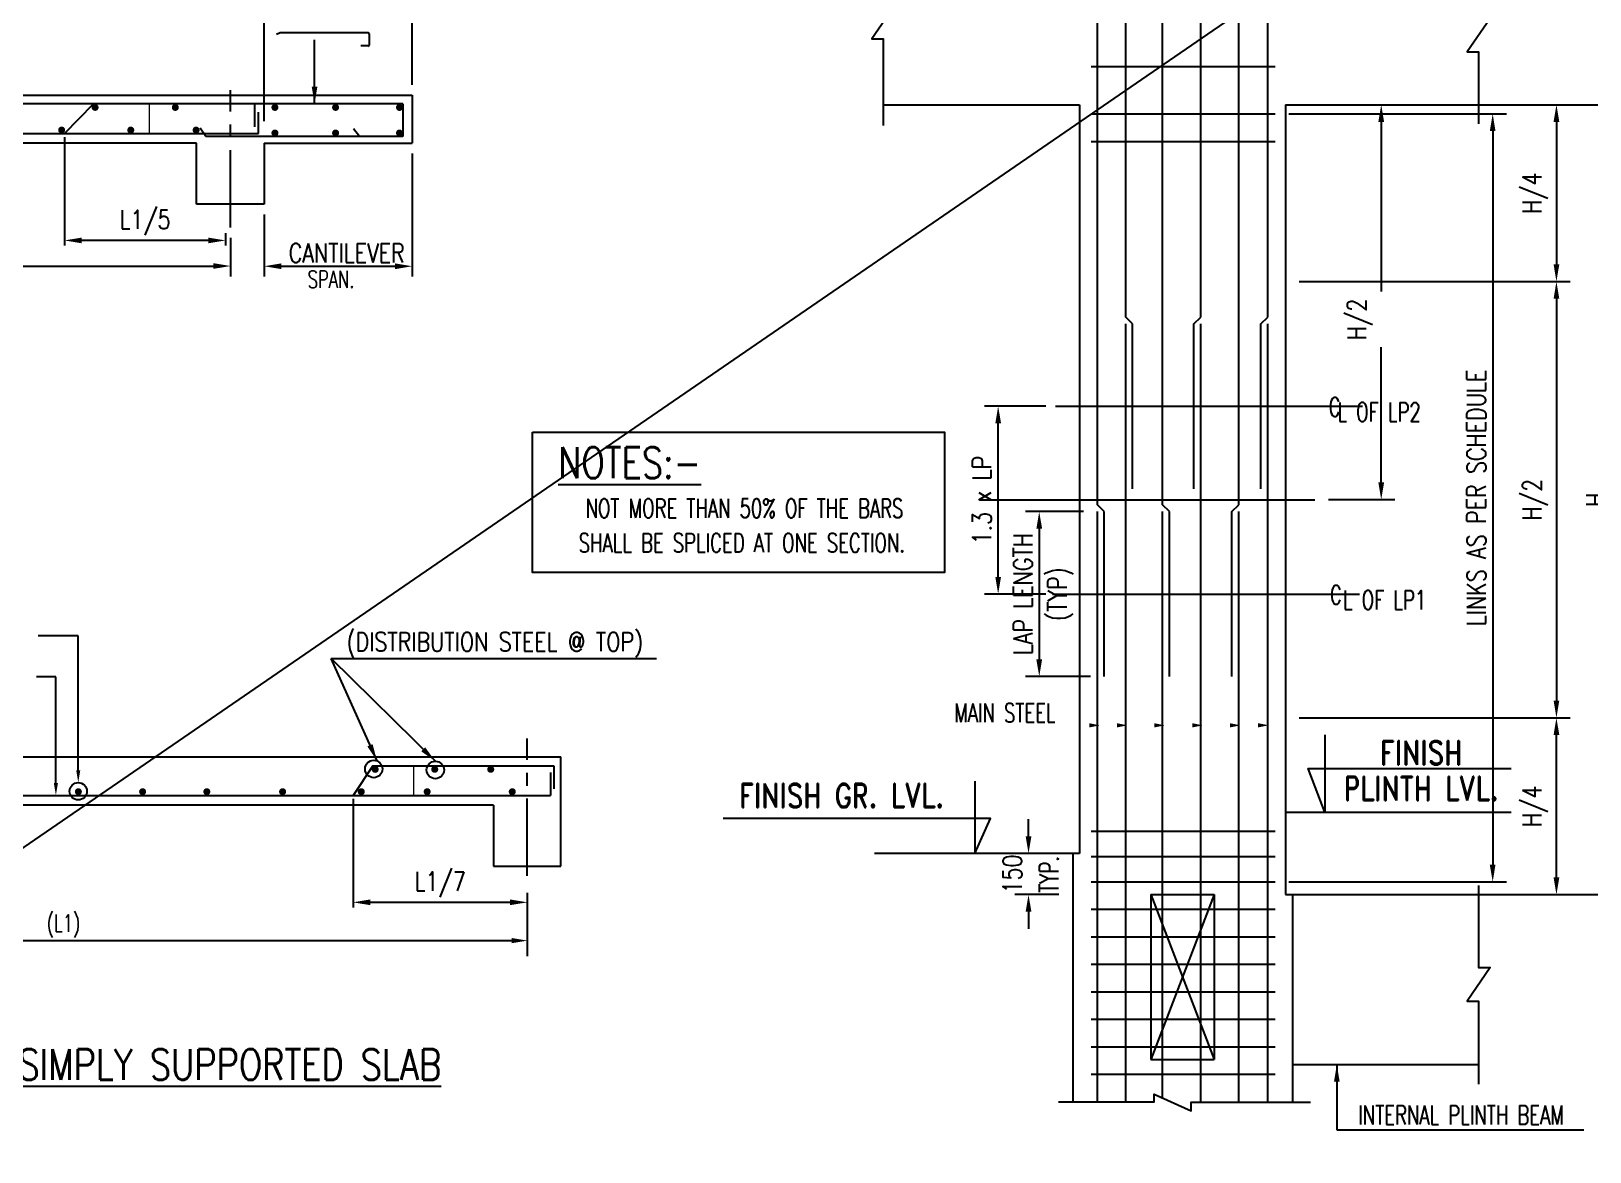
# Model space of a CAD drawing. Extents: x 455722 to 1142355, y -625363 to -272741.
# Drawn here: x 585669 to 608365, y -506141 to -489827 of the extents above; entities that cross this region are included whole.
import ezdxf
from ezdxf.enums import TextEntityAlignment as Align
from ezdxf.lldxf.tags import DXFTag

# ---------------------------------------------------------------- set-up
doc = ezdxf.new("R2010")
doc.units = 0
doc.header["$LTSCALE"] = 500
doc.header["$MEASUREMENT"] = 0
doc.linetypes.add('CENTER2', pattern=[1.125, 0.75, -0.125, 0.125, -0.125])
doc.layers.get('DEFPOINTS').update_dxf_attribs({"color": 4})
for name, color, linetype in [('CEN', 8, 'CENTER'), ('CENTERLINE', 8, 'CENTER2'), ('DIM', 5, 'Continuous'), ('DIM1', 5, 'Continuous'), ('dimention', 7, 'Continuous'), ('FOOT', 4, 'Continuous'), ('hat', 8, 'Continuous'), ('LINK', 2, 'Continuous'), ('S-CONCRET LINE', 4, 'Continuous'), ('S-R.C.C. PILE CAP', 40, 'Continuous'), ('S-REINFORCEMENT', 6, 'Continuous'), ('S-SCHEDULE', 2, 'Continuous'), ('S-TEXT-1', 4, 'Continuous'), ('S-TITLE', 6, 'Continuous'), ('ST', 6, 'Continuous'), ('TXT1', 2, 'Continuous')]:
    doc.layers.add(name, color=color, linetype=linetype)
doc.layers.add('LINE', color=253, linetype='Continuous', lineweight=18)
doc.styles.add('ROMAND', font='romand')
doc.styles.add('ROMANS', font='r.shx', dxfattribs={"width": 0.8, "height": 275, "bigfont": 'bigfont.shx'})
doc.styles.add('ROMENT', font='r.shx', dxfattribs={"bigfont": 'bigfont.shx'})
tags = doc.linetypes.add('CENTER', pattern=[2, 1.25, -0.25, 0.25, -0.25]).pattern_tags.tags
tags[10:11] = [DXFTag(74, 4), DXFTag(75, 0), DXFTag(340, '0'), DXFTag(46, 1.0), DXFTag(50, 0.0), DXFTag(44, 0.0), DXFTag(45, 0.0)]
tags[8:9] = [DXFTag(74, 4), DXFTag(75, 0), DXFTag(340, '0'), DXFTag(46, 1.0), DXFTag(50, 0.0), DXFTag(44, 0.0), DXFTag(45, 0.0)]
tags[6:7] = [DXFTag(74, 4), DXFTag(75, 0), DXFTag(340, '0'), DXFTag(46, 1.0), DXFTag(50, 0.0), DXFTag(44, 0.0), DXFTag(45, 0.0)]
tags[4:5] = [DXFTag(74, 4), DXFTag(75, 0), DXFTag(340, '0'), DXFTag(46, 1.0), DXFTag(50, 0.0), DXFTag(44, 0.0), DXFTag(45, 0.0)]
doc.dimstyles.new('5', dxfattribs={"dimtxt": 250, "dimasz": 250, "dimexe": 60, "dimexo": 60, "dimgap": 150, "dimtad": 1, "dimdec": 0, "dimlfac": 0.2, "dimzin": 0, "dimdsep": 46, "dimtxsty": 'ROMANS', "dimcen": -250, "dimclrd": 5, "dimclre": 5, "dimclrt": 4, "dimadec": 0, "dimazin": 0, "dimtfac": 1, "dimtdec": 0, "dimtix": 1, "dimtofl": 0, "dimtmove": 2, "dimatfit": 3, "dimfxl": 0, "dimtolj": 1, "dimtzin": 0, "dimarcsym": 0})
doc.dimstyles.new('Copy(2) of Standard', dxfattribs={"dimtxt": 300, "dimasz": 250, "dimexe": 75, "dimexo": 50, "dimgap": 50, "dimtad": 1, "dimdec": 0, "dimrnd": 5, "dimzin": 0, "dimdsep": 46, "dimtxsty": 'ROMANS', "dimcen": 0, "dimclrd": 5, "dimclre": 5, "dimclrt": 4, "dimadec": 0, "dimazin": 0, "dimtfac": 1, "dimtdec": 0, "dimtofl": 0, "dimtmove": 0, "dimatfit": 3, "dimfxl": 0, "dimtolj": 1, "dimtzin": 0, "dimarcsym": 0})
doc.dimstyles.new('dim25', dxfattribs={"dimtxt": 250, "dimasz": 250, "dimexe": 200, "dimexo": 200, "dimgap": 100, "dimtad": 1, "dimdec": 0, "dimlfac": 0.25, "dimzin": 0, "dimdsep": 46, "dimtxsty": 'ROMANS', "dimcen": 0, "dimclrd": 5, "dimclre": 5, "dimclrt": 4, "dimadec": 0, "dimazin": 0, "dimtfac": 1, "dimtdec": 0, "dimtix": 1, "dimtofl": 0, "dimtmove": 2, "dimatfit": 3, "dimfxl": 0, "dimtolj": 1, "dimtzin": 0, "dimlwd": -1, "dimlwe": -1, "dimarcsym": 0})
doc.dimstyles.new('INT1', dxfattribs={"dimtxt": 250, "dimasz": 250, "dimexe": 150, "dimexo": 60, "dimgap": 75, "dimtad": 1, "dimdec": 0, "dimzin": 0, "dimdsep": 46, "dimtxsty": 'ROMANS', "dimcen": -250, "dimclrd": 5, "dimclre": 5, "dimclrt": 4, "dimadec": 0, "dimazin": 0, "dimtfac": 1, "dimtdec": 0, "dimtix": 1, "dimtofl": 0, "dimtmove": 2, "dimatfit": 3, "dimfxl": 0, "dimtolj": 1, "dimtzin": 0, "dimarcsym": 0})

# ---------------------------------------------------------------- blocks, each defined once
blk = doc.blocks.new('*D462')
at = {"layer": 'DEFPOINTS', "color": 0}
for p in [(588572, -492684), (578862, -493276), (588572, -493246)]:
    blk.add_point(p, dxfattribs=at)
at = {"layer": 'DIM', "color": 5, "lineweight": -2}
for p, q in [((588572, -492834), (588572, -493396)), ((578862, -493126), (578862, -493096)), ((579112, -493246), (588322, -493246))]:
    blk.add_line(p, q, dxfattribs=at)
at = {"layer": 'DIM', "color": 5}
for points in [[(579112, -493204), (579112, -493287), (578862, -493246)], [(588322, -493287), (588322, -493204), (588572, -493246)]]:
    blk.add_solid(points, dxfattribs=at)
blk = doc.blocks.new('*D468')
at = {"layer": 'DEFPOINTS', "color": 0}
for p in [(591219, -491459), (589061, -492347), (591219, -493249)]:
    blk.add_point(p, dxfattribs=at)
at = {"layer": 'DIM', "color": 5, "lineweight": -2}
for p, q in [((591219, -491609), (591219, -493399)), ((589061, -492497), (589061, -493399)), ((589311, -493249), (590969, -493249))]:
    blk.add_line(p, q, dxfattribs=at)
at = {"layer": 'DIM', "color": 5}
for points in [[(589311, -493208), (589311, -493291), (589061, -493249)], [(590969, -493291), (590969, -493208), (591219, -493249)]]:
    blk.add_solid(points, dxfattribs=at)
at = {"layer": 'DIM', "color": 4, "insert": (590140, -493037), "char_height": 275, "attachment_point": 5, "style": 'ROMANS'}
blk.add_mtext('\\A1;   ', dxfattribs=at)
blk = doc.blocks.new('*D469')
at = {"layer": 'DEFPOINTS', "color": 0}
for p in [(585474, -488651), (585474, -490886), (589061, -491189)]:
    blk.add_point(p, dxfattribs=at)
at = {"layer": 'DIM', "color": 5, "lineweight": -2}
for p, q in [((585474, -490836), (585474, -488576)), ((589061, -491139), (589061, -488576)), ((588811, -488651), (585724, -488651))]:
    blk.add_line(p, q, dxfattribs=at)
at = {"layer": 'DIM', "color": 5}
for points in [[(585724, -488609), (585724, -488692), (585474, -488651)], [(588811, -488692), (588811, -488609), (589061, -488651)]]:
    blk.add_solid(points, dxfattribs=at)
at = {"layer": 'DIM', "color": 4, "insert": (587267, -488463), "char_height": 275, "attachment_point": 5, "style": 'ROMANS'}
blk.add_mtext('\\A1;1.5 x L', dxfattribs=at)
blk = doc.blocks.new('*D470')
at = {"layer": 'DEFPOINTS', "color": 0}
for p in [(589061, -488651), (591219, -488651), (591219, -490758)]:
    blk.add_point(p, dxfattribs=at)
at = {"layer": 'DIM', "color": 5, "lineweight": -2}
for p, q in [((589061, -488501), (589061, -488501)), ((591219, -490608), (591219, -488501)), ((589311, -488651), (590969, -488651))]:
    blk.add_line(p, q, dxfattribs=at)
at = {"layer": 'DIM', "color": 5}
for points in [[(589311, -488609), (589311, -488692), (589061, -488651)], [(590969, -488692), (590969, -488609), (591219, -488651)]]:
    blk.add_solid(points, dxfattribs=at)
at = {"layer": 'DIM', "color": 4, "insert": (590140, -488438), "char_height": 275, "attachment_point": 5, "style": 'ROMANS'}
blk.add_mtext('\\A1;L', dxfattribs=at)
blk = doc.blocks.new('*D476')
at = {"layer": 'DEFPOINTS', "color": 0}
for p in [(590356, -500953), (592893, -502353), (590356, -502509)]:
    blk.add_point(p, dxfattribs=at)
at = {"layer": 'DIM', "color": 5, "lineweight": -2}
for p, q in [((590356, -501003), (590356, -502584)), ((592893, -502403), (592893, -502584)), ((592643, -502509), (590606, -502509))]:
    blk.add_line(p, q, dxfattribs=at)
at = {"layer": 'DIM', "color": 5}
for points in [[(590606, -502467), (590606, -502550), (590356, -502509)], [(592643, -502550), (592643, -502467), (592893, -502509)]]:
    blk.add_solid(points, dxfattribs=at)
at = {"layer": 'DIM', "color": 4, "insert": (591624, -502249), "char_height": 275, "attachment_point": 5, "style": 'ROMANS'}
blk.add_mtext('\\A1;L1/7', dxfattribs=at)
blk = doc.blocks.new('*D499')
at = {"layer": 'DEFPOINTS', "color": 0}
for p in [(600192, -501797), (600775, -501797), (600835, -502397)]:
    blk.add_point(p, dxfattribs=at)
at = {"layer": 'DIM', "color": 5}
for p, q in [((600192, -501547), (600192, -501297)), ((600575, -501797), (599992, -501797)), ((600635, -502397), (599992, -502397)), ((600192, -502647), (600192, -502897))]:
    blk.add_line(p, q, dxfattribs=at)
for points in [[(600150, -501547), (600234, -501547), (600192, -501797)], [(600234, -502647), (600150, -502647), (600192, -502397)]]:
    blk.add_solid(points, dxfattribs=at)
at = {"layer": 'DIM', "color": 4, "insert": (599955, -502097), "char_height": 275, "attachment_point": 5, "rotation": 90, "style": 'ROMANS'}
blk.add_mtext('\\A1;150', dxfattribs=at)
blk = doc.blocks.new('*D508')
at = {"layer": 'DEFPOINTS', "color": 0}
for p in [(599750, -495286), (600643, -495286), (600643, -498021)]:
    blk.add_point(p, dxfattribs=at)
at = {"layer": 'DIM', "color": 5}
for p, q in [((600443, -495286), (599550, -495286)), ((599750, -497771), (599750, -495536)), ((600443, -498021), (599550, -498021))]:
    blk.add_line(p, q, dxfattribs=at)
for points in [[(599792, -495536), (599709, -495536), (599750, -495286)], [(599709, -497771), (599792, -497771), (599750, -498021)]]:
    blk.add_solid(points, dxfattribs=at)
at = {"layer": 'DIM', "color": 4, "insert": (599513, -496653), "char_height": 275, "attachment_point": 5, "rotation": 90, "style": 'ROMANS'}
blk.add_mtext('\\A1;1.3 x LP', dxfattribs=at)
blk = doc.blocks.new('*D510')
at = {"layer": 'DEFPOINTS', "color": 0}
for p in [(604360, -490897), (605328, -490897), (604360, -496647)]:
    blk.add_point(p, dxfattribs=at)
at = {"layer": 'DIM', "color": 5}
for p, q in [((604560, -490897), (605528, -490897)), ((605328, -491147), (605328, -493619)), ((605328, -496397), (605328, -494427)), ((604560, -496647), (605528, -496647))]:
    blk.add_line(p, q, dxfattribs=at)
for points in [[(605370, -491147), (605286, -491147), (605328, -490897)], [(605286, -496397), (605370, -496397), (605328, -496647)]]:
    blk.add_solid(points, dxfattribs=at)
at = {"layer": 'DIM', "color": 4, "insert": (605018, -494023), "char_height": 275, "attachment_point": 5, "rotation": 90, "style": 'ROMANS'}
blk.add_mtext('\\A1;H/2', dxfattribs=at)
blk = doc.blocks.new('*D511')
at = {"layer": 'DEFPOINTS', "color": 0}
for p in [(606690, -490897), (608687, -490897), (606690, -502397)]:
    blk.add_point(p, dxfattribs=at)
at = {"layer": 'DIM', "color": 5}
for p, q in [((606890, -490897), (608887, -490897)), ((608687, -502147), (608687, -491147)), ((606890, -502397), (608887, -502397))]:
    blk.add_line(p, q, dxfattribs=at)
for points in [[(608728, -491147), (608645, -491147), (608687, -490897)], [(608645, -502147), (608728, -502147), (608687, -502397)]]:
    blk.add_solid(points, dxfattribs=at)
at = {"layer": 'DIM', "color": 4, "insert": (608449, -496647), "char_height": 275, "attachment_point": 5, "rotation": 90, "style": 'ROMANS'}
blk.add_mtext('\\A1;H', dxfattribs=at)
blk = doc.blocks.new('*D527')
at = {"layer": 'DEFPOINTS', "color": 0}
for p in [(606136, -490897), (603935, -493472), (607879, -493472)]:
    blk.add_point(p, dxfattribs=at)
at = {"layer": 'DIM', "color": 5}
for p, q in [((606336, -490897), (608079, -490897)), ((607879, -491147), (607879, -493222)), ((604135, -493472), (608079, -493472))]:
    blk.add_line(p, q, dxfattribs=at)
for points in [[(607921, -491147), (607838, -491147), (607879, -490897)], [(607838, -493222), (607921, -493222), (607879, -493472)]]:
    blk.add_solid(points, dxfattribs=at)
at = {"layer": 'DIM', "color": 4, "insert": (607570, -492185), "char_height": 275, "attachment_point": 5, "rotation": 90, "style": 'ROMANS'}
blk.add_mtext('\\A1;H/4', dxfattribs=at)
blk = doc.blocks.new('*D528')
at = {"layer": 'DEFPOINTS', "color": 0}
for p in [(603935, -493472), (603935, -499822), (607879, -499822)]:
    blk.add_point(p, dxfattribs=at)
at = {"layer": 'DIM', "color": 5}
for p, q in [((604135, -493472), (608079, -493472)), ((607879, -493722), (607879, -499572)), ((604135, -499822), (608079, -499822))]:
    blk.add_line(p, q, dxfattribs=at)
for points in [[(607921, -493722), (607838, -493722), (607879, -493472)], [(607838, -499572), (607921, -499572), (607879, -499822)]]:
    blk.add_solid(points, dxfattribs=at)
at = {"layer": 'DIM', "color": 4, "insert": (607570, -496647), "char_height": 275, "attachment_point": 5, "rotation": 90, "style": 'ROMANS'}
blk.add_mtext('\\A1;H/2', dxfattribs=at)
blk = doc.blocks.new('*D579')
at = {"layer": 'DEFPOINTS', "color": 0}
for p in [(586156, -491318), (588497, -492717), (586156, -492873)]:
    blk.add_point(p, dxfattribs=at)
at = {"layer": 'DIM', "color": 5, "lineweight": -2}
for p, q in [((586156, -491368), (586156, -492948)), ((588247, -492873), (586406, -492873)), ((588497, -492767), (588497, -492948))]:
    blk.add_line(p, q, dxfattribs=at)
at = {"layer": 'DIM', "color": 5}
for points in [[(586406, -492832), (586406, -492915), (586156, -492873)], [(588247, -492915), (588247, -492832), (588497, -492873)]]:
    blk.add_solid(points, dxfattribs=at)
at = {"layer": 'DIM', "color": 4, "insert": (587327, -492614), "char_height": 275, "attachment_point": 5, "style": 'ROMANS'}
blk.add_mtext('\\A1;L1/5', dxfattribs=at)
blk = doc.blocks.new('*D405')
at = {"layer": 'DEFPOINTS', "color": 0}
for p in [(603783, -491031), (603783, -502211), (606951, -502211)]:
    blk.add_point(p, dxfattribs=at)
at = {"layer": 'DIM', "color": 5}
for p, q in [((603983, -491031), (607151, -491031)), ((606951, -491281), (606951, -501961)), ((603983, -502211), (607151, -502211))]:
    blk.add_line(p, q, dxfattribs=at)
for points in [[(606992, -491281), (606909, -491281), (606951, -491031)], [(606909, -501961), (606992, -501961), (606951, -502211)]]:
    blk.add_solid(points, dxfattribs=at)
at = {"layer": 'DIM', "color": 4, "insert": (606713, -496621), "char_height": 275, "attachment_point": 5, "rotation": 90, "style": 'ROMANS'}
blk.add_mtext('\\A1;LINKS AS PER SCHEDULE', dxfattribs=at)
blk = doc.blocks.new('*D407')
at = {"layer": 'DEFPOINTS', "color": 0}
for p in [(601195, -496821), (600348, -499221), (601295, -499221)]:
    blk.add_point(p, dxfattribs=at)
at = {"layer": 'DIM', "color": 5}
for p, q in [((600995, -496821), (600148, -496821)), ((600348, -497071), (600348, -498971)), ((601095, -499221), (600148, -499221))]:
    blk.add_line(p, q, dxfattribs=at)
for points in [[(600390, -497071), (600306, -497071), (600348, -496821)], [(600306, -498971), (600390, -498971), (600348, -499221)]]:
    blk.add_solid(points, dxfattribs=at)
at = {"layer": 'DIM', "color": 4, "char_height": 275, "attachment_point": 5, "rotation": 90, "style": 'ROMANS'}
for s, insert in [('\\A1;LAP LENGTH', (600111, -498021)), ('(TYP)', (600658, -498021))]:
    blk.add_mtext(s, dxfattribs=dict(at, insert=insert))
blk = doc.blocks.new('*D403')
at = {"layer": 'DEFPOINTS', "color": 0}
for p in [(603935, -499822), (607879, -499822), (606136, -502397)]:
    blk.add_point(p, dxfattribs=at)
at = {"layer": 'DIM', "color": 5}
for p, q in [((604135, -499822), (608079, -499822)), ((607879, -502147), (607879, -500072)), ((606336, -502397), (608079, -502397))]:
    blk.add_line(p, q, dxfattribs=at)
for points in [[(607921, -500072), (607838, -500072), (607879, -499822)], [(607838, -502147), (607921, -502147), (607879, -502397)]]:
    blk.add_solid(points, dxfattribs=at)
at = {"layer": 'DIM', "color": 4, "insert": (607570, -501110), "char_height": 275, "attachment_point": 5, "rotation": 90, "style": 'ROMANS'}
blk.add_mtext('\\A1;H/4', dxfattribs=at)

msp = doc.modelspace()

# ---------------------------------------------------------------- linework, layer by layer
at = {"layer": 'CEN'}
for p, q in [((600585.875, -495285.795), (605055.875, -495285.795)), ((599482.075, -496647.348), (604360.437, -496647.348)), ((600543.049, -498021.193), (605013.049, -498021.193))]:
    msp.add_line(p, q, dxfattribs=at)
at = {"layer": 'CENTERLINE', "ltscale": 3}
for p, q in [((588571.883, -492684.454), (588571.883, -490687.172)), ((592893.045, -502123.339), (592893.045, -500126.057))]:
    msp.add_line(p, q, dxfattribs=at)
at = {"layer": 'DIM', "color": 5}
for p, q in [((586354.789, -498631.624), (585770.576, -498631.624)), ((586029.409, -499224.261), (585747.809, -499224.261))]:
    msp.add_line(p, q, dxfattribs=at)
at = {"layer": 'DIM'}
for p, q in [((586354.789, -500585.292), (586354.789, -498631.624)), ((586029.409, -500772.659), (586029.409, -499224.261)), ((592893.045, -502370.916), (592893.045, -503292.096)), ((601975.049, -502397.348), (602895.049, -504797.348)), ((602895.049, -502397.348), (601975.049, -504797.348)), ((579738.307, -503066.18), (592667.117, -503066.18))]:
    msp.add_line(p, q, dxfattribs=at)
at = {"layer": 'DIM', "color": 3, "linetype": 'Continuous'}
for p, q in [((603935.049, -501197.348), (607217.881, -501197.348)), ((600935.049, -501797.348), (597947.077, -501797.348))]:
    msp.add_line(p, q, dxfattribs=at)
at = {"layer": 'DIM', "color": 8}
for points in [[(598077.952, -488264.727), (598077.952, -489453.939), (598244.316, -489453.939), (597911.587, -489940.756), (598077.952, -489940.756), (598077.952, -491197.772)], [(606746.236, -488284.387), (606746.236, -489642.35), (606912.601, -489642.35), (606579.872, -490129.167), (606746.236, -490129.167), (606746.236, -491176.304)], [(606746.236, -502263.573), (606746.236, -503458.849), (606912.601, -503458.849), (606579.872, -503945.666), (606746.236, -503945.666), (606746.236, -505155.489)]]:
    msp.add_lwpolyline(points, dxfattribs=at)
at = {"layer": 'DIM', "flags": 128}
for points in [[(601078.906, -499932.268, 61.213, 0, 0), (601231.836, -499932.268, 0, 0, 0), (598955.556, -499932.268, 0, 0, 0)], [(601479.406, -499932.268, 61.213, 0, 0), (601632.336, -499932.268, 0, 0, 0), (599873.056, -499932.268, 0, 0, 0)], [(602025.504, -499932.268, 61.213, 0, 0), (602178.434, -499932.268, 0, 0, 0), (600419.154, -499932.268, 0, 0, 0)], [(602576.346, -499932.268, 61.213, 0, 0), (602729.276, -499932.268, 0, 0, 0), (600813.996, -499932.268, 0, 0, 0)], [(603124.717, -499932.268, 61.213, 0, 0), (603277.647, -499932.268, 0, 0, 0), (601362.367, -499932.268, 0, 0, 0)], [(603535.996, -499932.268, 61.213, 0, 0), (603688.926, -499932.268, 0, 0, 0), (601773.646, -499932.268, 0, 0, 0)]]:
    msp.add_lwpolyline(points, format="xyseb", dxfattribs=at)
at = {"layer": 'DIM'}
msp.add_solid([(592667.117, -503028.518), (592667.117, -503103.828), (592893.045, -503066.18)], dxfattribs=at)
at = {"layer": 'DIM1'}
msp.add_lwpolyline([(600630.049, -505414.025), (602019.549, -505414.025), (602019.549, -505303.025), (602558.549, -505546.525), (602558.549, -505416.025), (604300.049, -505416.025)], dxfattribs=at)
at = {"layer": 'dimention', "color": 5}
for points in [[(586324.742, -500585.292), (586384.823, -500585.292), (586354.789, -500765.551)], [(585999.366, -500772.659), (586059.456, -500772.659), (586029.409, -500952.926)]]:
    msp.add_solid(points, dxfattribs=at)
at = {"layer": 'FOOT', "linetype": 'Continuous'}
msp.add_lwpolyline([(592968.452, -495665.063), (598967.327, -495665.063), (598967.327, -497705.647), (592968.452, -497705.647)], close=True, dxfattribs=at)
at = {"layer": 'hat'}
for centre in [(590657.709, -500567.925), (591554.621, -500582.31), (586354.789, -500891.988)]:
    msp.add_circle(centre, 126.431, dxfattribs=at)
at = {"layer": 'LINE'}
for p, q in [((587389.304, -490886.132), (587389.304, -491317.541)), ((591237.167, -500521.517), (591237.167, -500952.926))]:
    msp.add_line(p, q, dxfattribs=at)
at = {"layer": 'LINK'}
for p, q in [((601102.312, -490342.185), (603782.858, -490342.185)), ((601102.312, -491030.732), (603782.858, -491030.732)), ((601102.312, -491430.732), (603782.858, -491430.732)), ((601102.312, -501473.86), (603782.858, -501473.86)), ((601102.312, -501842.185), (603782.858, -501842.185)), ((601102.312, -502210.51), (603782.858, -502210.51)), ((601102.312, -502610.51), (603782.858, -502610.51)), ((601102.312, -503010.51), (603782.858, -503010.51)), ((601102.312, -503410.51), (603782.858, -503410.51)), ((601102.312, -503810.51), (603782.858, -503810.51)), ((601102.312, -504210.51), (603782.858, -504210.51)), ((601102.312, -504610.51), (603782.858, -504610.51)), ((601102.312, -505010.51), (603782.858, -505010.51))]:
    msp.add_line(p, q, dxfattribs=at)
at = {"layer": 'S-CONCRET LINE', "color": 130}
for p, q in [((584193.825, -490757.832), (591218.576, -490757.832)), ((591218.576, -490757.832), (591218.576, -491459.147)), ((588078.873, -491459.147), (584193.825, -491459.147)), ((588078.873, -492347.476), (588078.873, -491459.147)), ((589061.376, -491459.147), (589061.376, -492347.476)), ((589061.376, -491459.147), (591218.576, -491459.147)), ((589061.376, -492347.476), (588078.873, -492347.476)), ((579021.124, -500393.217), (593383.876, -500393.217)), ((593383.876, -501982.86), (593383.876, -500393.217)), ((592401.374, -501094.532), (580003.626, -501094.532)), ((592401.374, -501094.532), (592401.374, -501982.86)), ((592401.374, -501982.86), (593383.876, -501982.86))]:
    msp.add_line(p, q, dxfattribs=at)
at = {"layer": 'S-CONCRET LINE', "color": 130, "linetype": 'Continuous'}
for p, q in [((598077.952, -490897.348), (600935.049, -490897.348)), ((600935.049, -490897.348), (600935.049, -501797.348)), ((603935.049, -490897.348), (603935.049, -502397.348)), ((603935.049, -490897.348), (606746.236, -490897.348)), ((600835.049, -501797.348), (600835.049, -505414.025)), ((601975.049, -502397.348), (602895.049, -502397.348)), ((601975.049, -502397.348), (601975.049, -504797.348)), ((602895.049, -502397.348), (602895.049, -504797.348)), ((603935.049, -502397.348), (606746.236, -502397.348)), ((604035.049, -502397.348), (604035.049, -505416.025)), ((601975.049, -504797.348), (602895.049, -504797.348)), ((604035.049, -504869.525), (606746.236, -504869.525))]:
    msp.add_line(p, q, dxfattribs=at)
at = {"layer": 'S-R.C.C. PILE CAP'}
msp.add_line((639224.5, -464855.5), (502439.5, -558785), dxfattribs=at)
at = {"layer": 'S-REINFORCEMENT'}
for p, q in [((601606.825, -493989.377), (601606.825, -481672.348)), ((602700.069, -493989.377), (602700.069, -481672.348)), ((603675.049, -493989.377), (603675.049, -481672.348)), ((601195.049, -496721.193), (601195.049, -484204.627)), ((602145.243, -496721.193), (602145.243, -484204.627)), ((603252.68, -496721.193), (603252.68, -484204.627)), ((589293.858, -489850.989), (589244.086, -489873.661)), ((590575.782, -489850.989), (589293.858, -489850.989)), ((590590.707, -489865.923), (590590.707, -490032.117)), ((590586.34, -490042.675), (590467.778, -490042.675)), ((589913.879, -490886.132), (585473.592, -490886.132)), ((586155.798, -491317.541), (586575.969, -490886.132)), ((591083.235, -490886.132), (586559.315, -490886.132)), ((588923.946, -491219.65), (588923.946, -490886.132)), ((591083.235, -490886.132), (591083.235, -491360.377)), ((588978.935, -491317.541), (588978.935, -491006.947)), ((584193.825, -491317.541), (588978.935, -491317.541)), ((588214.365, -491360.377), (588131.565, -491238.577)), ((591083.235, -491360.377), (588214.365, -491360.377)), ((590451.557, -491360.377), (590360.814, -491249.491)), ((601706.825, -494089.377), (601606.825, -493989.377)), ((601606.825, -505414.025), (601606.825, -494089.377)), ((601706.825, -496489.377), (601706.825, -494089.377)), ((602600.069, -494089.377), (602700.069, -493989.377)), ((602600.069, -496489.377), (602600.069, -494089.377)), ((602700.069, -505416.025), (602700.069, -494089.377)), ((603575.049, -494089.377), (603675.049, -493989.377)), ((603575.049, -496489.377), (603575.049, -494089.377)), ((603675.049, -505416.025), (603675.049, -494089.377)), ((601295.049, -496821.193), (601195.049, -496721.193)), ((602245.243, -496821.193), (602145.243, -496721.193)), ((603152.68, -496821.193), (603252.68, -496721.193)), ((601195.049, -505414.025), (601195.049, -496821.193)), ((601295.049, -499221.193), (601295.049, -496821.193)), ((602145.243, -505359.809), (602145.243, -496821.193)), ((602245.243, -499221.193), (602245.243, -496821.193)), ((603152.68, -499221.193), (603152.68, -496821.193)), ((603252.68, -505416.025), (603252.68, -496821.193)), ((590646.384, -500521.517), (590355.687, -500952.926)), ((590646.384, -500521.517), (593282.268, -500521.517)), ((593229.981, -500618.03), (593229.981, -500952.926)), ((593282.268, -500521.517), (593282.268, -500856.408)), ((579175.019, -500952.926), (593229.981, -500952.926)), ((602700.069, -505416.025), (602700.069, -502496.519))]:
    msp.add_line(p, q, dxfattribs=at)
at = {"layer": 'S-REINFORCEMENT', "const_width": 50.698}
for points in [[(586625.879, -490936.777, -1), (586575.179, -490936.777, -1)], [(587793.749, -490937.206, -1), (587743.057, -490937.206, -1)], [(589193.321, -490937.157, -1), (589244.016, -490937.157, -1)], [(590076.57, -490937.157, -1), (590127.265, -490937.157, -1)], [(591007.095, -490937.157, -1), (591057.79, -490937.157, -1)], [(586087.808, -491266.101, 1), (586138.5, -491266.101, 1)], [(587094.751, -491266.577, 1), (587145.454, -491266.577, 1)], [(588045.914, -491266.62, 1), (588096.605, -491266.62, 1)], [(589193.321, -491309.353, 1), (589244.016, -491309.353, 1)], [(590076.57, -491309.353, 1), (590127.265, -491309.353, 1)], [(591007.095, -491309.353, 1), (591057.79, -491309.353, 1)]]:
    msp.add_lwpolyline(points, format="xyb", close=True, dxfattribs=at)
at = {"layer": 'S-REINFORCEMENT', "const_width": 50.698, "elevation": 0}
for points in [[(590653.635, -500573.227, 1), (590704.336, -500573.227, 1)], [(591520.786, -500572.727, 1), (591571.477, -500572.727, 1)], [(592336.199, -500572.727, 1), (592386.891, -500572.727, 1)], [(586382.18, -500898.559, -1), (586331.477, -500898.559, -1)], [(587317.456, -500898.559, -1), (587266.753, -500898.559, -1)], [(588252.733, -500898.559, -1), (588202.029, -500898.559, -1)], [(589355.662, -500898.559, -1), (589304.958, -500898.559, -1)], [(590450.439, -500898.559, 1), (590501.13, -500898.559, 1)], [(591410.083, -500898.559, 1), (591460.784, -500898.559, 1)], [(592649.053, -500898.559, 1), (592699.745, -500898.559, 1)]]:
    msp.add_lwpolyline(points, format="xyb", close=True, dxfattribs=at)
at = {"layer": 'ST'}
for centre, start, end in [((590575.782, -489865.923), 0, 90), ((590575.782, -490032.117), 270, 0)]:
    msp.add_arc(centre, 14.932, start, end, dxfattribs=at)
at = {"layer": 'TXT1'}
for points in [[(604508.742, -500070.101), (604508.742, -501197.348), (604263.196, -500560.625), (607220.563, -500560.625)], [(599410.601, -500746.776), (599410.601, -501797.348), (599640.205, -501288.542), (595745.06, -501288.542)]]:
    msp.add_lwpolyline(points, dxfattribs=at)

# ---------------------------------------------------------------- texts
at = {"layer": 'S-SCHEDULE', "color": 4, "style": 'ROMANS', "width": 0.7}
msp.add_text(' SPAN. ', height=250, dxfattribs=at).set_placement((589575.509, -493438.568), align=Align.MIDDLE_LEFT)
msp.add_text(' (L1)', height=250, dxfattribs=at).set_placement((586080.241, -502829.465), align=Align.MIDDLE)
at = {"layer": 'S-TEXT-1', "linetype": 'ByBlock', "style": 'ROMANS', "width": 0.8}
msp.add_text('CANTILEVER  ', height=275, dxfattribs=at).set_placement((589419.322, -493056.91), align=Align.MIDDLE_LEFT)
at = {"layer": 'S-TEXT-1', "linetype": 'ByBlock', "style": 'ROMANS', "width": 0.7}
for s, p in [('C', (604648.807, -495297.242)), ('L OF LP2', (605296.807, -495371.242)), (' NOT MORE THAN 50% OF THE BARS', (595989.176, -496773.404)), ('SHALL BE SPLICED AT ONE SECTION.', (596017.653, -497275.992)), ('C', (604668.981, -498032.64)), ('L OF LP1', (605376.981, -498106.64)), ('MAIN STEEL', (599847.307, -499750.253))]:
    msp.add_text(s, height=275, dxfattribs=at).set_placement(p, align=Align.MIDDLE)
at = {"layer": 'S-TEXT-1'}
for s, style, width, p in [('(DISTRIBUTION STEEL @ TOP)', 'ROMENT', 0.8, (592420.169, -498736.482)), ('INTERNAL PLINTH BEAM', 'ROMANS', 0.7, (606489.643, -505605.465))]:
    msp.add_text(s, height=275, dxfattribs=dict(at, style=style, width=width)).set_placement(p, align=Align.MIDDLE)
at = {"layer": 'S-TEXT-1', "style": 'ROMANS', "width": 0.7}
msp.add_text('TYP.', height=275, rotation=90, dxfattribs=at).set_placement((600490.984, -502101.611), align=Align.MIDDLE)
at = {"layer": 'S-TITLE', "style": 'ROMANS', "width": 0.8}
msp.add_text('%%UNOTES:-', height=450, dxfattribs=at).set_placement((594384.256, -496334.251), align=Align.CENTER)
msp.add_text('%%UTYPICAL DETAIL OF SIMPLY SUPPORTED SLAB', height=450, dxfattribs=at).set_placement((586202.5, -504869.798), align=Align.MIDDLE_CENTER)
at = {"layer": 'TXT1', "style": 'ROMAND', "width": 0.8}
for s, p in [('FINISH', (605909.652, -500330.606)), ('FINISH GR. LVL.', (597471.39, -500955.523)), ('PLINTH LVL.', (605909.652, -500852.284))]:
    msp.add_text(s, height=350, dxfattribs=at).set_placement(p, align=Align.MIDDLE)

# ---------------------------------------------------------------- dimensions: what is measured, and where the dimension line sits
at = {"layer": 'DIM'}
for base, p1, p2, text, dimstyle, override, picture, middle in [((585473.592, -488650.506), (589061.376, -491188.531), (585473.592, -490886.132), '1.5 x L', 'Copy(2) of Standard', {"dimfxl": 60}, '*D469', (587267.484, -488463.006)), ((591218.576, -488650.506), (589061.376, -488650.506), (591218.576, -490757.832), 'L', 'INT1', {"dimexo": 150, "dimlfac": 0.25}, '*D470', (590139.976, -488438.006)), ((591218.576, -493249.418), (589061.376, -492347.476), (591218.576, -491459.147), '   ', 'INT1', {"dimexo": 150, "dimlfac": 0.25}, '*D468', (590139.976, -493036.918)), ((588571.883, -493245.796), (578862.204, -493275.881), (588571.883, -492684.454), ' ', 'INT1', {"dimexo": 150, "dimlfac": 0.25}, '*D462', (583717.043, -493245.796))]:
    dim = msp.add_linear_dim(base=base, p1=p1, p2=p2, text=text, dimstyle=dimstyle, override=override, dxfattribs=at)
    dim.commit()
    dim.dimension.update_dxf_attribs({"geometry": picture, "text_midpoint": middle})
for base, p1, p2, angle, text, picture, middle in [((607879.167, -493472.348), (606136.171, -490897.348), (603935.049, -493472.348), 90, 'H/4', '*D527', (607569.643, -492184.848)), ((608686.638, -490897.348), (606689.743, -502397.348), (606689.743, -490897.348), 90, 'H', '*D511', (608449.138, -496647.348)), ((606950.65, -502210.51), (603782.858, -491030.732), (603782.858, -502210.51), 90, 'LINKS AS PER SCHEDULE', '*D405', (606713.15, -496620.621)), ((607879.167, -499822.348), (603935.049, -493472.348), (603935.049, -499822.348), 90, 'H/2', '*D528', (607569.643, -496647.348)), ((599750.181, -495285.795), (600643.049, -498021.193), (600643.049, -495285.795), 90, '1.3 x LP', '*D508', (599512.681, -496653.494)), ((600348.058, -499221.193), (601195.049, -496821.193), (601295.049, -499221.193), 90, 'LAP LENGTH\\X(TYP)', '*D407', (600348.058, -498021.193)), ((607879.167, -499822.348), (606136.171, -502397.348), (603935.049, -499822.348), 270, 'H/4', '*D403', (607569.643, -501109.848)), ((600192.136, -501797.348), (600835.049, -502397.348), (600775.049, -501797.348), 90, '150', '*D499', (599954.636, -502097.348))]:
    dim = msp.add_linear_dim(base=base, p1=p1, p2=p2, angle=angle, text=text, dimstyle='dim25', dxfattribs=at)
    dim.commit()
    dim.dimension.update_dxf_attribs({"geometry": picture, "text_midpoint": middle})
dim = msp.add_linear_dim(base=(605327.869, -490897.348), p1=(604360.437, -496647.348), p2=(604360.437, -490897.348), angle=90, text='H/2', dimstyle='dim25', dxfattribs=at)
dim.commit()
dim.dimension.update_dxf_attribs({"geometry": '*D510', "text_midpoint": (605018.346, -494022.848), "dimtype": 160})
for base, p1, p2, text, picture, middle in [((586155.798, -492873.239), (588497.377, -492717.162), (586155.798, -491317.541), 'L1/5', '*D579', (587326.588, -492613.715)), ((590355.687, -502508.624), (592892.621, -502352.546), (590355.687, -500952.926), 'L1/7', '*D476', (591624.154, -502249.1))]:
    dim = msp.add_linear_dim(base=base, p1=p1, p2=p2, angle=180, text=text, dimstyle='Copy(2) of Standard', override={"dimfxl": 60}, dxfattribs=at)
    dim.commit()
    dim.dimension.update_dxf_attribs({"geometry": picture, "text_midpoint": middle})

# ---------------------------------------------------------------- leaders
at = {"layer": 'DIM', "color": 5}
for points in [[(590705.781, -500450.989), (590038.268, -498958.492), (594775.258, -498958.492)], [(591554.621, -500455.879), (590038.268, -498958.492)]]:
    msp.add_leader(points, dimstyle='5', dxfattribs=at)
at = {"layer": 'DIM'}
msp.add_leader([(604681.684, -504869.525), (604681.684, -505821.525), (608279.184, -505821.525)], dimstyle='dim25', dxfattribs=at)
at = {"layer": 'dimention', "linetype": 'Continuous'}
msp.add_leader([(589795.915, -490886.132), (589795.915, -490144.747), (589795.915, -489954.064)], dimstyle='5', dxfattribs=at)

doc.saveas('drawing.dxf')
